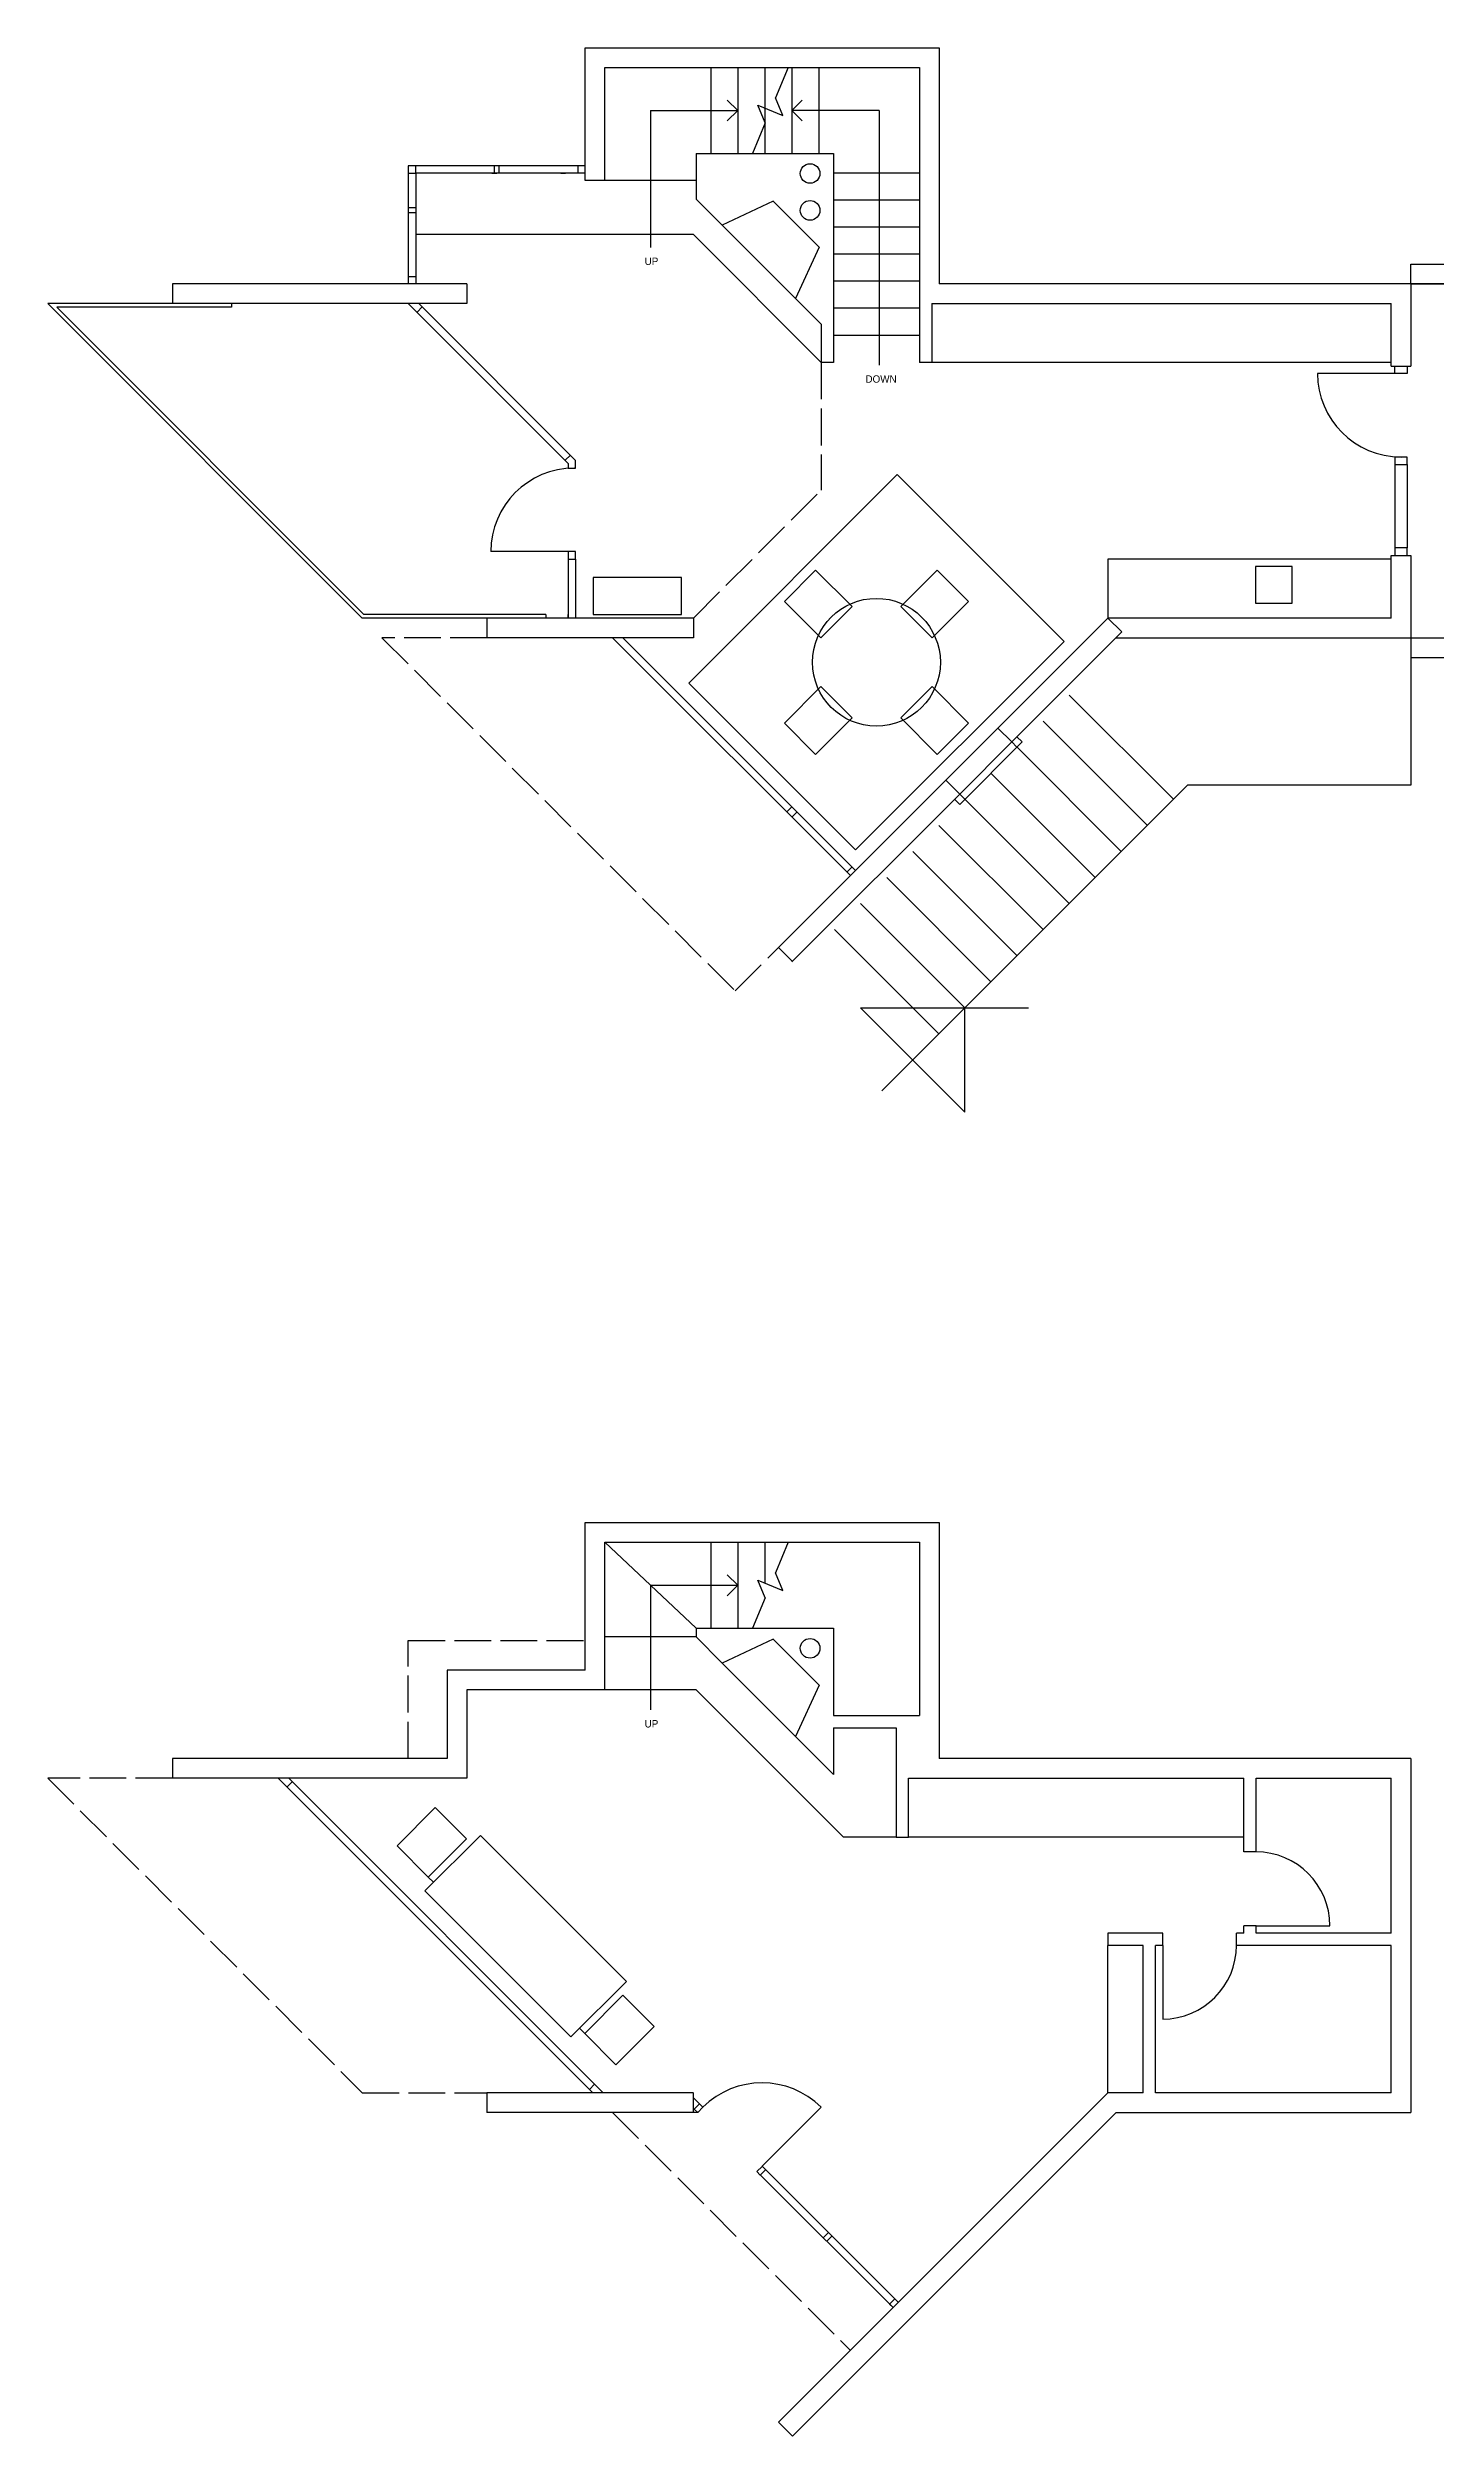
# Model space of a CAD drawing. Header units: inches. Extents: x -3589 to 7564, y 1292 to 4546.
# Drawn here: x -963 to -398, y 1622 to 2594 of the extents above; entities that cross this region are included whole.
import ezdxf

# ---------------------------------------------------------------- set-up
doc = ezdxf.new("R2010")
doc.units = ezdxf.units.IN
doc.header["$LTSCALE"] = 1.25
doc.header["$MEASUREMENT"] = 0
doc.linetypes.add('ACAD_ISO02W100', pattern=[15, 12, -3])
doc.layers.get('0').update_dxf_attribs({"color": 253})
for name, color, linetype in [('A-doors', 254, 'Continuous'), ('A-Elev-South', 7, 'Continuous'), ('A-furniture', 33, 'Continuous'), ('A-glazing', 252, 'Continuous'), ('A-millwork', 252, 'Continuous'), ('A-soffit', 251, 'ACAD_ISO02W100'), ('A-stairs', 252, 'Continuous'), ('A-text', 254, 'Continuous'), ('A-walls', 7, 'Continuous')]:
    doc.layers.add(name, color=color, linetype=linetype)

msp = doc.modelspace()

# ---------------------------------------------------------------- linework, layer by layer
for p, q in [((-408, 2498.09), (-288, 2498.09)), ((-288, 2498.09), (-408, 2498.09)), ((-408, 2354.09), (-288, 2354.09))]:
    msp.add_line(p, q)
at = {"layer": 'A-doors'}
for p, q in [((-412, 2461.59), (-446, 2461.59)), ((-414.5, 2464.59), (-409.5, 2464.59)), ((-414.5, 2461.59), (-414.5, 2464.59)), ((-409.5, 2461.59), (-414.5, 2461.59)), ((-409.5, 2464.59), (-409.5, 2461.59)), ((-750.91, 2425), (-750.91, 2423.09)), ((-750.91, 2423.09), (-747.91, 2423.09)), ((-747.91, 2423.09), (-747.91, 2426.24)), ((-409.5, 2427.59), (-414.5, 2427.59)), ((-414.5, 2427.59), (-414.5, 2424.59)), ((-414.5, 2424.59), (-409.5, 2424.59)), ((-409.5, 2424.59), (-409.5, 2427.59)), ((-409.5, 2390.59), (-414.5, 2390.59)), ((-414.5, 2390.59), (-414.5, 2387.59)), ((-409.5, 2387.59), (-409.5, 2390.59)), ((-750.41, 2389.09), (-782.41, 2389.09)), ((-747.91, 2389.09), (-750.91, 2389.09)), ((-750.91, 2389.09), (-750.91, 2386.09)), ((-750.91, 2386.09), (-747.91, 2386.09)), ((-747.91, 2386.09), (-747.91, 2389.09)), ((-414.5, 2387.59), (-409.5, 2387.59)), ((-471, 1830.09), (-441, 1830.09)), ((-509, 1822.09), (-509, 1792.09)), ((-672.03, 1732.21), (-647.99, 1756.25))]:
    msp.add_line(p, q, dxfattribs=at)
for centre, radius, start, end in [((-412, 2461.59), 34, 180, 270), ((-748.41, 2389.09), 34, 90, 180), ((-471, 1830.09), 30, 0, 90), ((-509, 1822.09), 30, 270, 0), ((-672.07, 1732.17), 34, 45, 135)]:
    msp.add_arc(centre, radius, start, end, dxfattribs=at)
at = {"layer": 'A-Elev-South', "color": 253}
for p, q in [((-408, 2354.09), (-408, 2294.09)), ((-547.08, 2330.77), (-504.66, 2288.34)), ((-557.69, 2320.16), (-515.26, 2277.73)), ((-568.3, 2309.55), (-525.87, 2267.13)), ((-498.9, 2294.09), (-623.27, 2169.72)), ((-578.9, 2298.95), (-536.48, 2256.52)), ((-408, 2294.09), (-498.9, 2294.09)), ((-589.51, 2288.34), (-547.08, 2245.91)), ((-600.12, 2277.73), (-557.69, 2235.31)), ((-610.72, 2267.13), (-568.3, 2224.7)), ((-621.33, 2256.52), (-578.9, 2214.09)), ((-631.93, 2245.91), (-589.51, 2203.49)), ((-642.54, 2235.31), (-600.12, 2192.88)), ((-631.93, 2203.49), (-589.51, 2161.06))]:
    msp.add_line(p, q, dxfattribs=at)
at = {"layer": 'A-Elev-South', "color": 7}
for p, q in [((-631.93, 2203.49), (-563.65, 2203.49)), ((-589.51, 2161.06), (-589.51, 2203.49))]:
    msp.add_line(p, q, dxfattribs=at)
at = {"layer": 'A-furniture'}
msp.add_lwpolyline([(-701.87, 2335.61), (-633.99, 2267.72), (-549.13, 2352.58), (-617.01, 2420.46)], close=True, dxfattribs=at)
for points in [[(-635.4, 2366.72), (-650.25, 2381.57), (-662.98, 2368.84), (-648.13, 2353.99), (-635.4, 2366.72)], [(-602.87, 2353.99), (-588.02, 2368.84), (-600.75, 2381.57), (-615.6, 2366.72), (-602.87, 2353.99)], [(-740.84, 2378.59), (-740.84, 2363.59), (-704.84, 2363.59), (-704.84, 2378.59), (-740.84, 2378.59)], [(-635.4, 2321.46), (-650.25, 2306.61), (-662.98, 2319.34), (-648.13, 2334.19), (-635.4, 2321.46)], [(-602.87, 2334.19), (-588.02, 2319.34), (-600.75, 2306.61), (-615.6, 2321.46), (-602.87, 2334.19)], [(-731.5, 1773.5), (-715.94, 1789.05), (-728.67, 1801.78), (-744.23, 1786.22), (-731.5, 1773.5), (-744.23, 1786.22), (-746.35, 1788.34), (-749.88, 1784.81), (-727.26, 1807.44), (-786.65, 1866.83), (-809.28, 1844.21), (-749.88, 1784.81), (-809.28, 1844.21), (-805.75, 1847.74), (-807.87, 1849.86), (-792.31, 1865.42), (-805.04, 1878.15), (-820.6, 1862.59), (-807.87, 1849.86)]]:
    msp.add_lwpolyline(points, dxfattribs=at)
msp.add_circle((-625.5, 2344.09), 26, dxfattribs=at)
at = {"layer": 'A-glazing'}
for p, q in [((-744, 2546.09), (-816, 2546.09)), ((-816, 2546.09), (-816, 2543.09)), ((-813, 2543.09), (-813, 2546.09)), ((-781, 2546.09), (-781, 2543.09)), ((-779, 2543.09), (-779, 2546.09)), ((-752, 2546.09), (-754, 2546.09)), ((-747, 2546.09), (-747, 2543.09)), ((-816, 2543.09), (-816, 2498.09)), ((-816, 2543.09), (-813, 2543.09)), ((-744, 2543.09), (-813, 2543.09)), ((-813, 2543.09), (-813, 2498.09)), ((-782, 2543.09), (-780, 2543.09)), ((-779, 2543.09), (-781, 2543.09)), ((-754, 2543.09), (-752, 2543.09)), ((-816, 2529.09), (-813, 2529.09)), ((-816, 2527.09), (-813, 2527.09)), ((-816, 2501.09), (-813, 2501.09)), ((-750.91, 2425), (-816, 2490.09)), ((-810.34, 2488.68), (-812.46, 2486.56)), ((-747.91, 2426.24), (-811.76, 2490.09)), ((-750.04, 2428.37), (-752.16, 2426.25)), ((-414.5, 2424.59), (-414.5, 2390.59)), ((-409.5, 2424.59), (-409.5, 2390.59)), ((-750.91, 2386.09), (-750.91, 2362.09)), ((-747.91, 2386.09), (-747.91, 2362.09)), ((-636.11, 2257.3), (-732.9, 2354.09)), ((-633.99, 2259.42), (-728.66, 2354.09)), ((-597.28, 2296.13), (-576.08, 2317.32)), ((-566.18, 2311.66), (-568.31, 2313.79)), ((-591.62, 2286.23), (-566.18, 2311.66)), ((-591.62, 2290.47), (-570.43, 2311.66)), ((-568.31, 2309.54), (-570.43, 2311.66)), ((-661.99, 2283.18), (-659.87, 2285.3)), ((-591.62, 2286.23), (-593.74, 2288.35)), ((-589.5, 2288.35), (-591.62, 2290.47)), ((-659.87, 2281.06), (-657.75, 2283.18)), ((-637.52, 2258.71), (-635.4, 2260.83)), ((-740.9, 1762.09), (-868.9, 1890.09)), ((-863.24, 1888.68), (-865.36, 1886.56)), ((-736.66, 1762.09), (-864.66, 1890.09)), ((-742.31, 1763.51), (-740.19, 1765.63)), ((-696.11, 1756.21), (-700, 1760.1)), ((-698.23, 1754.09), (-700, 1754.09)), ((-697.53, 1757.63), (-699.65, 1755.51)), ((-699.65, 1755.51), (-698.23, 1754.09)), ((-696.11, 1756.21), (-698.23, 1754.09)), ((-672.07, 1732.17), (-674.19, 1730.05)), ((-674.19, 1730.05), (-672.78, 1728.64)), ((-670.66, 1730.76), (-672.78, 1728.64)), ((-671.97, 1732.27), (-616.55, 1676.85)), ((-672.78, 1728.75), (-618.72, 1674.69)), ((-644.97, 1705.27), (-647.13, 1703.1)), ((-643.56, 1703.85), (-645.72, 1701.69)), ((-618.01, 1678.22), (-620.13, 1676.1)), ((-620.13, 1676.1), (-618.72, 1674.69)), ((-616.6, 1676.81), (-618.72, 1674.69))]:
    msp.add_line(p, q, dxfattribs=at)
at = {"layer": 'A-millwork'}
for p, q in [((-912, 2490.09), (-962.72, 2490.09)), ((-834.72, 2362.09), (-962.72, 2490.09)), ((-888, 2488.59), (-959.09, 2488.59)), ((-834.09, 2363.59), (-959.09, 2488.59)), ((-888, 2490.09), (-888, 2488.59)), ((-416, 2466.09), (-603, 2466.09)), ((-416, 2386.09), (-531.31, 2386.09)), ((-531.31, 2386.09), (-531.31, 2362.09)), ((-471.31, 2383.09), (-471.31, 2368.09)), ((-456.31, 2383.09), (-471.31, 2383.09)), ((-456.31, 2368.09), (-456.31, 2383.09)), ((-784, 2362.09), (-834.72, 2362.09)), ((-760, 2363.59), (-834.09, 2363.59)), ((-760, 2363.59), (-760, 2362.09)), ((-750.91, 2362.09), (-750.91, 2363.59)), ((-471.31, 2368.09), (-456.31, 2368.09)), ((-476, 1866.09), (-612.44, 1866.09)), ((-531.31, 1762.09), (-531.31, 1822.09))]:
    msp.add_line(p, q, dxfattribs=at)
at = {"layer": 'A-soffit'}
for p, q in [((-408, 2506.09), (-168, 2506.09)), ((-408, 2498.09), (-408, 2506.09)), ((-648, 2466.09), (-648, 2414.09)), ((-700, 2362.09), (-648, 2414.09)), ((-784, 2354.09), (-826.72, 2354.09)), ((-826.72, 2354.09), (-683.01, 2210.39)), ((-408, 2354.09), (-408, 2346.09)), ((-408, 2346.09), (-168, 2346.09)), ((-683.01, 2210.39), (-665.36, 2228.04)), ((-962.72, 1890.09), (-834.72, 1762.09)), ((-912, 1890.09), (-962.72, 1890.09)), ((-834.72, 1762.09), (-784, 1762.09)), ((-732.9, 1754.09), (-636.11, 1657.3))]:
    msp.add_line(p, q, dxfattribs=at)
msp.add_lwpolyline([(-816, 1898.09), (-816, 1946.09), (-744, 1946.09)], dxfattribs=at)
at = {"layer": 'A-stairs'}
for p, q in [((-692.96, 2586.09), (-692.96, 2551.09)), ((-681.96, 2586.09), (-681.96, 2551.09)), ((-670.96, 2586.09), (-670.96, 2551.09)), ((-661.46, 2586.09), (-666.6, 2573.67)), ((-659.96, 2586.09), (-659.96, 2551.09)), ((-648.96, 2586.09), (-648.96, 2551.09)), ((-670.81, 2563.51), (-673.79, 2570.7)), ((-673.79, 2570.7), (-663.63, 2566.49)), ((-663.63, 2566.49), (-666.6, 2573.67)), ((-670.81, 2563.51), (-675.96, 2551.09)), ((-698.91, 2540.09), (-736, 2540.09)), ((-608, 2543.09), (-643, 2543.09)), ((-608, 2532.09), (-643, 2532.09)), ((-700, 2518.09), (-813, 2518.09)), ((-648, 2466.09), (-700, 2518.09)), ((-608, 2521.09), (-643, 2521.09)), ((-608, 2510.09), (-643, 2510.09)), ((-608, 2499.09), (-643, 2499.09)), ((-608, 2488.09), (-643, 2488.09)), ((-608, 2477.09), (-643, 2477.09)), ((-692.96, 1986.09), (-692.96, 1951.09)), ((-681.96, 1986.09), (-681.96, 1951.09)), ((-670.96, 1986.09), (-670.96, 1969.52)), ((-661.46, 1986.09), (-666.6, 1973.67)), ((-663.63, 1966.49), (-666.6, 1973.67)), ((-670.81, 1963.51), (-675.96, 1951.09)), ((-673.79, 1970.7), (-663.63, 1966.49)), ((-670.81, 1963.51), (-673.79, 1970.7)), ((-698.91, 1947.56), (-736, 1947.56)), ((-698.91, 1926.09), (-736, 1926.09)), ((-698.91, 1926.09), (-638.91, 1866.09)), ((-617.44, 1866.09), (-638.91, 1866.09))]:
    msp.add_line(p, q, dxfattribs=at)
at = {"layer": 'A-text'}
for p, q in [((-717.46, 2568.59), (-717.46, 2512.85)), ((-717.46, 2568.59), (-681.96, 2568.59)), ((-681.96, 2568.59), (-686.2, 2572.83)), ((-681.96, 2568.59), (-686.2, 2564.35)), ((-659.96, 2568.59), (-655.71, 2572.83)), ((-624.46, 2568.59), (-659.96, 2568.59)), ((-659.96, 2568.59), (-655.71, 2564.35)), ((-624.46, 2568.59), (-624.46, 2464.96)), ((-736, 1986.09), (-698.91, 1951.09)), ((-681.96, 1968.59), (-686.2, 1972.83)), ((-717.46, 1968.59), (-717.46, 1917.85)), ((-717.46, 1968.59), (-681.96, 1968.59)), ((-681.96, 1968.59), (-686.2, 1964.35))]:
    msp.add_line(p, q, dxfattribs=at)
at = {"layer": 'A-walls'}
for p, q in [((-744, 2594.09), (-600, 2594.09)), ((-744, 2540.09), (-744, 2594.09)), ((-736, 2586.09), (-608, 2586.09)), ((-736, 2540.09), (-736, 2586.09)), ((-608, 2586.09), (-608, 2466.09)), ((-600, 2594.09), (-600, 2498.09)), ((-698.91, 2551.09), (-643, 2551.09)), ((-698.91, 2551.09), (-698.91, 2532.56)), ((-643, 2551.09), (-643, 2466.09)), ((-736, 2540.09), (-744, 2540.09)), ((-688.44, 2522.09), (-698.91, 2532.56)), ((-667.5, 2531.65), (-688.31, 2521.95)), ((-648.77, 2512.92), (-667.5, 2531.65)), ((-688.44, 2522.09), (-658.47, 2492.12)), ((-648.77, 2512.92), (-658.47, 2492.12)), ((-792.19, 2498.09), (-912, 2498.09)), ((-912, 2498.09), (-912, 2490.09)), ((-792.19, 2498.09), (-792.19, 2490.09)), ((-408, 2498.09), (-600, 2498.09)), ((-408, 2498.09), (-408, 2464.59)), ((-792.19, 2490.09), (-912, 2490.09)), ((-648, 2481.65), (-658.47, 2492.12)), ((-603, 2490.09), (-603, 2466.09)), ((-603, 2490.09), (-416, 2490.09)), ((-416, 2464.59), (-416, 2490.09)), ((-648, 2481.65), (-648, 2466.09)), ((-643, 2466.09), (-648, 2466.09)), ((-603, 2466.09), (-608, 2466.09)), ((-416, 2464.59), (-408, 2464.59)), ((-416, 2387.59), (-408, 2387.59)), ((-416, 2362.09), (-416, 2387.59)), ((-408, 2387.59), (-408, 2354.09)), ((-700, 2362.09), (-784, 2362.09)), ((-784, 2362.09), (-784, 2354.09)), ((-700, 2362.09), (-700, 2354.09)), ((-576.08, 2317.32), (-531.31, 2362.09)), ((-416, 2362.09), (-531.31, 2362.09)), ((-525.66, 2356.43), (-531.31, 2362.09)), ((-700, 2354.09), (-784, 2354.09)), ((-525.66, 2356.43), (-570.43, 2311.66)), ((-528, 2354.09), (-408, 2354.09)), ((-570.43, 2311.66), (-576.08, 2317.32)), ((-665.36, 2228.04), (-597.28, 2296.13)), ((-591.62, 2290.47), (-597.28, 2296.13)), ((-591.62, 2290.47), (-659.88, 2222.21)), ((-659.71, 2222.38), (-665.36, 2228.04)), ((-744, 1994.09), (-600, 1994.09)), ((-744, 1934.09), (-744, 1994.09)), ((-600, 1994.09), (-600, 1898.09)), ((-736, 1986.09), (-608, 1986.09)), ((-736, 1926.09), (-736, 1986.09)), ((-608, 1986.09), (-608, 1915.65)), ((-698.91, 1951.09), (-643, 1951.09)), ((-698.91, 1951.09), (-698.91, 1947.56)), ((-688.44, 1937.09), (-698.91, 1947.56)), ((-667.5, 1946.65), (-688.31, 1936.95)), ((-648.77, 1927.92), (-667.5, 1946.65)), ((-643, 1951.09), (-643, 1915.65)), ((-744, 1934.09), (-800.19, 1934.09)), ((-800.19, 1934.09), (-800.19, 1898.09)), ((-688.44, 1937.09), (-658.47, 1907.12)), ((-736, 1926.09), (-792.19, 1926.09)), ((-792.19, 1926.09), (-792.19, 1890.09)), ((-648.77, 1927.92), (-658.47, 1907.12)), ((-643, 1915.65), (-608, 1915.65)), ((-643, 1891.65), (-658.47, 1907.12)), ((-643, 1910.65), (-617.44, 1910.65)), ((-643, 1910.65), (-643, 1891.65)), ((-617.44, 1910.65), (-617.44, 1866.09)), ((-800.19, 1898.09), (-912, 1898.09)), ((-912, 1898.09), (-912, 1890.09)), ((-408, 1898.09), (-600, 1898.09)), ((-408, 1898.09), (-408, 1754.09)), ((-792.19, 1890.09), (-912, 1890.09)), ((-612.44, 1890.09), (-476, 1890.09)), ((-612.44, 1866.09), (-612.44, 1890.09)), ((-476, 1860.09), (-476, 1890.09)), ((-471, 1890.09), (-416, 1890.09)), ((-471, 1860.09), (-471, 1890.09)), ((-416, 1827.09), (-416, 1890.09)), ((-617.44, 1866.09), (-612.44, 1866.09)), ((-471, 1860.09), (-476, 1860.09)), ((-509, 1827.09), (-531.31, 1827.09)), ((-531.31, 1827.09), (-531.31, 1822.09)), ((-509, 1822.09), (-509, 1827.09)), ((-476, 1827.09), (-479, 1827.09)), ((-479, 1822.09), (-479, 1827.09)), ((-476, 1827.09), (-479, 1827.09)), ((-476, 1827.09), (-476, 1830.09)), ((-471, 1830.09), (-476, 1830.09)), ((-471, 1827.09), (-471, 1830.09)), ((-416, 1827.09), (-471, 1827.09)), ((-517, 1822.09), (-531.31, 1822.09)), ((-517, 1762.09), (-517, 1822.09)), ((-512, 1762.09), (-512, 1822.09)), ((-509, 1822.09), (-512, 1822.09)), ((-509, 1822.09), (-512, 1822.09)), ((-416, 1822.09), (-479, 1822.09)), ((-416, 1762.09), (-416, 1822.09)), ((-700, 1762.09), (-784, 1762.09)), ((-784, 1762.09), (-784, 1754.09)), ((-700, 1754.09), (-700, 1761.98)), ((-665.36, 1628.04), (-531.31, 1762.09)), ((-517, 1762.09), (-531.31, 1762.09)), ((-416, 1762.09), (-512, 1762.09)), ((-700, 1754.09), (-784, 1754.09)), ((-528, 1754.09), (-659.71, 1622.38)), ((-528, 1754.09), (-408, 1754.09)), ((-659.71, 1622.38), (-665.36, 1628.04))]:
    msp.add_line(p, q, dxfattribs=at)
for centre in [(-652.48, 2542.94), (-652.48, 2527.94), (-652.48, 1942.94)]:
    msp.add_circle(centre, 4, dxfattribs=at)

# ---------------------------------------------------------------- texts
at = {"layer": 'A-text'}
for s, p in [('UP', (-719.83, 2505.73)), ('DOWN', (-629.98, 2457.83)), ('UP', (-719.83, 1910.73))]:
    msp.add_text(s, height=3, dxfattribs=at).set_placement(p)

doc.saveas('drawing.dxf')
